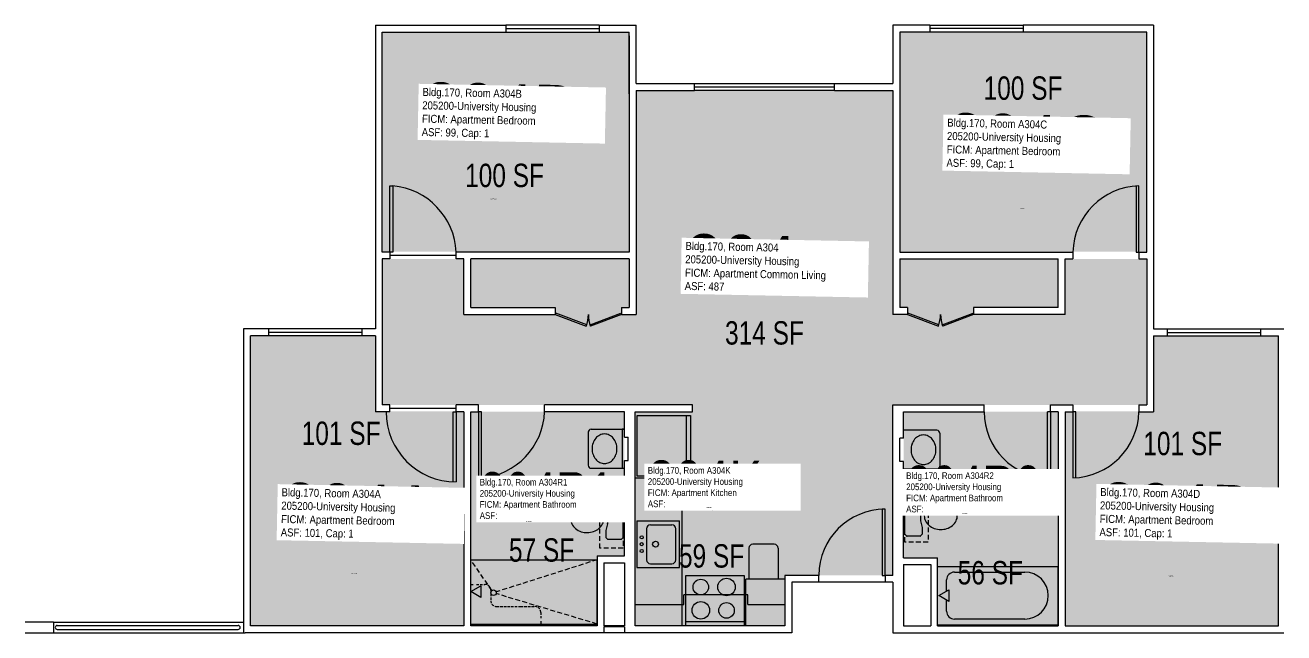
# Model space of a CAD drawing. Header units: inches. Extents: x -54 to 1654, y -88 to 674.
# Drawn here: x 602 to 1249, y 326 to 638 of the extents above; entities that cross this region are included whole.
import ezdxf
from ezdxf.enums import TextEntityAlignment as Align

# ---------------------------------------------------------------- set-up
doc = ezdxf.new("R2010")
doc.units = ezdxf.units.IN
doc.header["$LTSCALE"] = 10
doc.header["$MEASUREMENT"] = 0
doc.linetypes.add('DASHED2', pattern=[0.375, 0.25, -0.125])
doc.layers.get('0').update_dxf_attribs({"linetype": 'CONTINUOUS'})
for name, color, linetype in [('A-DOOR', 2, 'CONTINUOUS'), ('A-FLOR', 3, 'CONTINUOUS'), ('A-GLAZ', 1, 'CONTINUOUS'), ('A-IDEN-RNUM', 7, 'CONTINUOUS'), ('A-IDEN-SNUM', 4, 'CONTINUOUS'), ('A-IDEN-VNUM', 4, 'CONTINUOUS'), ('A-WALL', 5, 'CONTINUOUS'), ('AREA-TEXT', 3, 'CONTINUOUS'), ('Rooms-Category-Color', 7, 'CONTINUOUS'), ('Rooms-College-Color', 7, 'CONTINUOUS'), ('Rooms-Department-Color', 7, 'CONTINUOUS'), ('Rooms-Division-Color', 7, 'CONTINUOUS'), ('Rooms-Information', 7, 'CONTINUOUS')]:
    doc.layers.add(name, color=color, linetype=linetype)
doc.styles.add('CP_AREA', font='arial.ttf', dxfattribs={"height": 15})
doc.styles.add('CP_ROOMSNUMBER', font='arial.ttf', dxfattribs={"height": 1})
doc.styles.add('CP_ROOMVNUMBER', font='arial.ttf', dxfattribs={"width": 0.85, "height": 0.075})

msp = doc.modelspace()

# ---------------------------------------------------------------- hatches: boundary and pattern name
at = {"layer": 'Rooms-Category-Color', "true_color": 0x728ef3}
for points in [[(912.5, 521.68), (785.5, 521.68), (785.5, 634.68), (912.5, 634.68)], [(1051.5, 634.68), (1051.5, 521.68), (1178.5, 521.68), (1178.5, 634.68)], [(1178.5, 518), (1178.5, 443), (1048, 443), (1048, 355.5), (992.5, 355.5), (992.5, 439.5), (944.99, 439.5), (944.99, 443), (785.5, 443), (785.5, 518), (827.5, 518), (827.5, 489.5), (874.5, 489.5), (874.5, 493), (831, 493), (831, 518), (912.5, 518), (912.5, 493), (908.5, 493), (908.5, 489.5), (916, 489.5), (916, 604.5), (1048, 604.5), (1048, 489.5), (1055.5, 489.5), (1055.5, 493), (1051.5, 493), (1051.5, 518), (1133, 518), (1133, 493), (1089.5, 493), (1089.5, 489.5), (1136.5, 489.5), (1136.5, 518)], [(827.5, 329.68), (717.75, 329.68), (717.75, 478.68), (782, 478.68), (782, 439.68), (827.5, 439.68)], [(1182, 478.68), (1182, 439.68), (1136.5, 439.68), (1136.5, 329.5), (1246.25, 329.5), (1246.25, 478.68)], [(831, 439.5), (910, 439.5), (910, 365.5), (896, 365.5), (896, 329.5), (831, 329.5), (831, 439.5)], [(915.5, 439.5), (992.5, 439.5), (992.5, 329.5), (915.5, 329.5)], [(1133, 439.5), (1053.5, 439.5), (1053.5, 364.5), (1071, 364.5), (1071, 329.5), (1133, 329.5)]]:
    msp.add_hatch(color=171, dxfattribs=at).paths.add_polyline_path(points)
at = {"layer": 'Rooms-College-Color', "true_color": 0xadadad}
for points in [[(912.5, 521.68), (785.5, 521.68), (785.5, 634.68), (912.5, 634.68)], [(1051.5, 634.68), (1051.5, 521.68), (1178.5, 521.68), (1178.5, 634.68)], [(1178.5, 518), (1178.5, 443), (1048, 443), (1048, 355.5), (992.5, 355.5), (992.5, 439.5), (944.99, 439.5), (944.99, 443), (785.5, 443), (785.5, 518), (827.5, 518), (827.5, 489.5), (874.5, 489.5), (874.5, 493), (831, 493), (831, 518), (912.5, 518), (912.5, 493), (908.5, 493), (908.5, 489.5), (916, 489.5), (916, 604.5), (1048, 604.5), (1048, 489.5), (1055.5, 489.5), (1055.5, 493), (1051.5, 493), (1051.5, 518), (1133, 518), (1133, 493), (1089.5, 493), (1089.5, 489.5), (1136.5, 489.5), (1136.5, 518)], [(827.5, 329.68), (717.75, 329.68), (717.75, 478.68), (782, 478.68), (782, 439.68), (827.5, 439.68)], [(1182, 478.68), (1182, 439.68), (1136.5, 439.68), (1136.5, 329.5), (1246.25, 329.5), (1246.25, 478.68)], [(831, 439.5), (910, 439.5), (910, 365.5), (896, 365.5), (896, 329.5), (831, 329.5), (831, 439.5)], [(915.5, 439.5), (992.5, 439.5), (992.5, 329.5), (915.5, 329.5)], [(1133, 439.5), (1053.5, 439.5), (1053.5, 364.5), (1071, 364.5), (1071, 329.5), (1133, 329.5)]]:
    msp.add_hatch(color=253, dxfattribs=at).paths.add_polyline_path(points)
at = {"layer": 'Rooms-Department-Color', "true_color": 0x604aed}
for points in [[(912.5, 521.68), (785.5, 521.68), (785.5, 634.68), (912.5, 634.68)], [(1051.5, 634.68), (1051.5, 521.68), (1178.5, 521.68), (1178.5, 634.68)], [(1178.5, 518), (1178.5, 443), (1048, 443), (1048, 355.5), (992.5, 355.5), (992.5, 439.5), (944.99, 439.5), (944.99, 443), (785.5, 443), (785.5, 518), (827.5, 518), (827.5, 489.5), (874.5, 489.5), (874.5, 493), (831, 493), (831, 518), (912.5, 518), (912.5, 493), (908.5, 493), (908.5, 489.5), (916, 489.5), (916, 604.5), (1048, 604.5), (1048, 489.5), (1055.5, 489.5), (1055.5, 493), (1051.5, 493), (1051.5, 518), (1133, 518), (1133, 493), (1089.5, 493), (1089.5, 489.5), (1136.5, 489.5), (1136.5, 518)], [(827.5, 329.68), (717.75, 329.68), (717.75, 478.68), (782, 478.68), (782, 439.68), (827.5, 439.68)], [(1182, 478.68), (1182, 439.68), (1136.5, 439.68), (1136.5, 329.5), (1246.25, 329.5), (1246.25, 478.68)], [(831, 439.5), (910, 439.5), (910, 365.5), (896, 365.5), (896, 329.5), (831, 329.5), (831, 439.5)], [(915.5, 439.5), (992.5, 439.5), (992.5, 329.5), (915.5, 329.5)], [(1133, 439.5), (1053.5, 439.5), (1053.5, 364.5), (1071, 364.5), (1071, 329.5), (1133, 329.5)]]:
    msp.add_hatch(color=173, dxfattribs=at).paths.add_polyline_path(points)
at = {"layer": 'Rooms-Division-Color', "true_color": 0x604aed}
for points in [[(912.5, 521.68), (785.5, 521.68), (785.5, 634.68), (912.5, 634.68)], [(1051.5, 634.68), (1051.5, 521.68), (1178.5, 521.68), (1178.5, 634.68)], [(1178.5, 518), (1178.5, 443), (1048, 443), (1048, 355.5), (992.5, 355.5), (992.5, 439.5), (944.99, 439.5), (944.99, 443), (785.5, 443), (785.5, 518), (827.5, 518), (827.5, 489.5), (874.5, 489.5), (874.5, 493), (831, 493), (831, 518), (912.5, 518), (912.5, 493), (908.5, 493), (908.5, 489.5), (916, 489.5), (916, 604.5), (1048, 604.5), (1048, 489.5), (1055.5, 489.5), (1055.5, 493), (1051.5, 493), (1051.5, 518), (1133, 518), (1133, 493), (1089.5, 493), (1089.5, 489.5), (1136.5, 489.5), (1136.5, 518)], [(827.5, 329.68), (717.75, 329.68), (717.75, 478.68), (782, 478.68), (782, 439.68), (827.5, 439.68)], [(1182, 478.68), (1182, 439.68), (1136.5, 439.68), (1136.5, 329.5), (1246.25, 329.5), (1246.25, 478.68)], [(831, 439.5), (910, 439.5), (910, 365.5), (896, 365.5), (896, 329.5), (831, 329.5), (831, 439.5)], [(915.5, 439.5), (992.5, 439.5), (992.5, 329.5), (915.5, 329.5)], [(1133, 439.5), (1053.5, 439.5), (1053.5, 364.5), (1071, 364.5), (1071, 329.5), (1133, 329.5)]]:
    msp.add_hatch(color=173, dxfattribs=at).paths.add_polyline_path(points)

# ---------------------------------------------------------------- linework, layer by layer
for p, q in [((916.5, 406.5), (916.5, 437.5)), ((916.5, 437.5), (944, 437.5)), ((941.75, 437.5), (941.75, 406.5)), ((944, 437.5), (944, 406.5)), ((891.39, 429), (891.39, 412)), ((892.89, 430.5), (910.01, 430.5)), ((1070.63, 430), (1053.5, 430)), ((1072.13, 428.5), (1072.13, 411.5)), ((892.89, 410.5), (910.01, 410.5)), ((1070.63, 410), (1053.5, 410)), ((915.5, 405.5), (939.5, 405.5)), ((944, 406.5), (916.5, 406.5)), ((939.5, 405.5), (939.5, 329.5)), ((955.5, 404), (939.5, 404)), ((957.5, 391), (957.5, 402)), ((901.38, 395), (900.5, 394.12)), ((908.38, 395), (901.38, 395)), ((909.25, 394.12), (908.38, 395)), ((1054.13, 376.59), (1054.13, 395.41)), ((1054.25, 395.71), (1055, 396.46)), ((1055.3, 396.59), (1062.13, 396.59)), ((1062.13, 396.59), (1063, 395.71)), ((1063.13, 395.41), (1063.13, 392.15)), ((900.38, 393.83), (900.38, 390.5)), ((900.38, 390.5), (901.36, 387.06)), ((909.38, 375), (909.38, 393.83)), ((955.5, 389), (939.5, 389)), ((1062.13, 388.53), (1062.13, 383.65)), ((1063.11, 392.03), (1062.14, 388.64)), ((901.36, 381.94), (900.38, 378.5)), ((901.38, 386.94), (901.38, 382.06)), ((916.4, 383.46), (938.4, 383.46)), ((916.4, 383.46), (916.4, 359.46)), ((938.4, 359.46), (938.4, 383.46)), ((1062.14, 383.53), (1063.11, 380.14)), ((900.38, 378.5), (900.38, 375)), ((921.4, 379.46), (921.4, 363.46)), ((923.4, 381.46), (934.4, 381.46)), ((936.4, 363.46), (936.4, 379.46)), ((1055, 375.71), (1054.13, 376.59)), ((1061.95, 375.59), (1055.3, 375.59)), ((1063.13, 376.59), (1062.25, 375.71)), ((1063.13, 380.03), (1063.13, 376.59)), ((900.38, 375), (901.25, 374.12)), ((901.55, 374), (908.2, 374)), ((908.5, 374.12), (909.38, 375)), ((974, 369.5), (974, 353.5)), ((987, 371.5), (976, 371.5)), ((989, 369.5), (989, 353.5)), ((831, 330.5), (831, 363.5)), ((831, 363.5), (896, 363.5)), ((896, 330.5), (896, 363.5)), ((916.4, 359.46), (938.4, 359.46)), ((923.4, 361.46), (934.4, 361.46)), ((1071, 330.12), (1071, 360.12)), ((1071, 360.12), (1133, 360.12)), ((1079.66, 357.17), (1115.81, 357.17)), ((1133, 330.12), (1133, 360.12)), ((831, 347.13), (836.2, 350.13)), ((836.2, 350.13), (836.2, 344.13)), ((941.5, 329.5), (941.5, 355.5)), ((941.5, 355.5), (971.5, 355.5)), ((971.5, 355.5), (971.5, 329.5)), ((992.5, 353.5), (972.5, 353.5)), ((1075.64, 347.44), (1075.64, 353.16)), ((836.2, 344.13), (831, 347.13)), ((973.5, 345.5), (940.57, 345.5)), ((940.57, 340.57), (940.57, 345.5)), ((973.5, 340.57), (973.5, 345.5)), ((1071.63, 345.12), (1076.82, 348.12)), ((1076.82, 342.12), (1071.63, 345.12)), ((1076.82, 348.12), (1076.82, 342.12)), ((915.5, 340.57), (940.57, 340.57)), ((973.5, 340.57), (992.5, 340.57)), ((1075.64, 337.09), (1075.64, 342.81)), ((831, 330.5), (896, 330.5)), ((971.5, 331.58), (941.5, 331.58)), ((1071, 330.12), (1133, 330.12)), ((1115.81, 333.07), (1079.66, 333.07))]:
    msp.add_line(p, q)
at = {"linetype": 'DASHED2'}
for p, q in [((1054.13, 372.62), (1054.13, 402.62)), ((1054.13, 402.62), (1066.13, 402.62)), ((1066.13, 402.62), (1066.13, 372.62)), ((897.38, 369.41), (897.38, 399.41)), ((897.38, 399.41), (909.38, 399.41)), ((909.38, 399.41), (909.38, 369.41)), ((909.38, 369.41), (897.38, 369.41)), ((1066.13, 372.62), (1054.13, 372.62)), ((841.91, 347.7), (831, 363.5)), ((896, 363.5), (844.09, 347.01)), ((896, 330.5), (844.09, 346.12))]:
    msp.add_line(p, q, dxfattribs=at)
at = {"linetype": 'DASHED2', "ltscale": 0.5}
for p, q in [((831, 350.87), (832.5, 350.87)), ((834, 350.87), (838.33, 350.87)), ((841.33, 347.87), (841.33, 342.5)), ((844.33, 339.5), (856.67, 339.5)), ((856.67, 339.5), (864, 339.5)), ((867, 336.5), (867, 333.5)), ((867, 332), (867, 330.5))]:
    msp.add_line(p, q, dxfattribs=at)
at = {"linetype": 'Continuous'}
msp.add_line((972.5, 329.5), (972.5, 353.5), dxfattribs=at)
for centre, radius in [((918.9, 375), 0.791), ((918.9, 371.5), 0.791), ((918.9, 368), 0.791), ((926.03, 371.5), 1.5), ((949.28, 349.5), 4), ((962.5, 349.5), 4.5), ((842.75, 346.57), 1.41), ((949.28, 337.51), 4.5), ((962.5, 337.51), 4)]:
    msp.add_circle(centre, radius)
for centre, radius, start, end in [((892.89, 429), 1.5, 90, 180), ((900.31, 421.63), 6.59, 116.19159, 139.89909), ((899.79, 422.68), 5.42, 90, 116.19159), ((899.79, 422.68), 5.42, 63.80841, 90), ((899.27, 421.63), 6.59, 40.10091, 63.80841), ((1064.24, 421.13), 6.59, 116.19159, 139.89909), ((1063.73, 422.18), 5.42, 90, 116.19159), ((1063.73, 422.18), 5.42, 63.80841, 90), ((1063.21, 421.13), 6.59, 40.10091, 63.80841), ((1070.63, 428.5), 1.5, 0, 90), ((902.39, 420.5), 9, 160.77064, 180), ((901.12, 420.94), 7.65, 139.89909, 160.77064), ((898.46, 420.94), 7.65, 19.22936, 40.10091), ((897.19, 420.5), 9, 0, 19.22936), ((1066.33, 420), 9, 160.77064, 180), ((1065.05, 420.44), 7.65, 139.89909, 160.77064), ((1062.4, 420.44), 7.65, 19.22936, 40.10091), ((1061.12, 420), 9, 0, 19.22936), ((902.39, 420.5), 9, 180, 199.22936), ((901.12, 420.06), 7.65, 199.22936, 220.10091), ((900.31, 419.37), 6.59, 220.10091, 243.80841), ((899.27, 419.37), 6.59, 296.19159, 319.89909), ((898.46, 420.06), 7.65, 319.89909, 340.77064), ((897.19, 420.5), 9, 340.77064, 0), ((1066.33, 420), 9, 180, 199.22936), ((1065.05, 419.56), 7.65, 199.22936, 220.10091), ((1064.24, 418.87), 6.59, 220.10091, 243.80841), ((1063.21, 418.87), 6.59, 296.19159, 319.89909), ((1062.4, 419.56), 7.65, 319.89909, 340.77064), ((1061.12, 420), 9, 340.77064, 0), ((892.89, 412), 1.5, 180, 270), ((899.79, 418.32), 5.42, 243.80841, 270), ((899.79, 418.32), 5.42, 270, 296.19159), ((1063.73, 417.82), 5.42, 243.80841, 270), ((1063.73, 417.82), 5.42, 270, 296.19159), ((1070.63, 411.5), 1.5, 270, 0), ((955.5, 402), 2, 0, 90), ((1054.54, 395.41), 0.418, 135, 180), ((1055.3, 396.17), 0.418, 90, 135), ((1062.71, 395.41), 0.418, 0, 45), ((889.48, 383.84), 7.26, 129.47246, 153.29881), ((890.33, 382.82), 8.59, 108.83538, 129.47246), ((890.88, 381.21), 10.29, 90, 108.83538), ((890.88, 381.21), 10.29, 71.16462, 90), ((891.42, 382.82), 8.59, 50.52754, 71.16462), ((892.27, 383.84), 7.26, 26.70119, 50.52754), ((900.79, 393.83), 0.418, 135, 180), ((908.96, 393.83), 0.418, 0, 45), ((955.5, 391), 2, 270, 0), ((1062.54, 388.53), 0.418, 164.0546, 180), ((1069.93, 386.09), 5.8, 153.29881, 180), ((1071.23, 385.43), 7.26, 129.47246, 153.29881), ((1072.08, 384.41), 8.59, 108.83538, 129.47246), ((1072.63, 382.79), 10.29, 90, 108.83538), ((1072.63, 382.79), 10.29, 71.16462, 90), ((1073.17, 384.41), 8.59, 50.52754, 71.16462), ((1074.02, 385.43), 7.26, 26.70119, 50.52754), ((1075.32, 386.09), 5.8, 0, 26.70119), ((888.18, 384.5), 5.8, 153.29881, 180), ((888.18, 384.5), 5.8, 180, 206.70119), ((889.48, 385.16), 7.26, 206.70119, 230.52754), ((892.27, 385.16), 7.26, 309.47246, 333.29881), ((893.57, 384.5), 5.8, 0, 26.70119), ((893.57, 384.5), 5.8, 333.29881, 0), ((900.96, 386.94), 0.418, 0, 15.9454), ((900.96, 382.06), 0.418, 344.0546, 0), ((1062.54, 383.65), 0.418, 180, 195.9454), ((1069.93, 386.09), 5.8, 180, 206.70119), ((1071.23, 386.74), 7.26, 206.70119, 230.52754), ((1074.02, 386.74), 7.26, 309.47246, 333.29881), ((1075.32, 386.09), 5.8, 333.29881, 0), ((890.86, 386.83), 9.43, 230.52754, 251.16462), ((890.36, 385.36), 7.87, 251.16462, 273.77544), ((890.88, 387.79), 10.29, 270, 288.83538), ((891.42, 386.18), 8.59, 288.83538, 309.47246), ((923.4, 379.46), 2, 90, 180), ((934.4, 379.46), 2, 0, 90), ((1055.3, 376), 0.418, 225, 270), ((1061.95, 376), 0.418, 270, 315), ((1062.71, 380.03), 0.418, 0, 15.9454), ((1072.08, 387.77), 8.59, 230.52754, 251.16462), ((1072.63, 389.38), 10.29, 251.16462, 270), ((1073.14, 386.94), 7.87, 266.22456, 288.83538), ((1072.64, 388.42), 9.43, 288.83538, 309.47246), ((901.55, 374.42), 0.418, 225, 270), ((908.2, 374.42), 0.418, 270, 315), ((976, 369.5), 2, 90, 180), ((987, 369.5), 2, 0, 90), ((923.4, 363.46), 2, 180, 270), ((934.4, 363.46), 2, 270, 0), ((1079.66, 353.16), 4.02, 90, 180), ((1115.81, 345.12), 12.05, 270, 90), ((1079.66, 337.09), 4.02, 180, 270)]:
    msp.add_arc(centre, radius, start, end)
at = {"linetype": 'DASHED2', "ltscale": 0.5}
for centre, start, end in [((838.33, 347.87), 0, 90), ((844.33, 342.5), 180, 270), ((864, 336.5), 0, 90)]:
    msp.add_arc(centre, 3, start, end, dxfattribs=at)
at = {"layer": 'A-DOOR'}
for p, q in [((789.5, 521.5), (789.5, 555.5)), ((789.5, 555.5), (791, 555.5)), ((791, 555.5), (791, 521.5)), ((1173, 555.5), (1173, 521.5)), ((1174.5, 521.5), (1174.5, 555.5)), ((791, 521.5), (789.5, 521.5)), ((823.5, 519.75), (789.5, 519.75)), ((1173, 521.5), (1174.5, 521.5)), ((874.75, 490.16), (874.5, 489.5)), ((874.5, 489.5), (890.37, 483.41)), ((890.63, 484.08), (874.75, 490.16)), ((892.37, 484.08), (908.25, 490.16)), ((908.5, 489.5), (892.63, 483.41)), ((908.25, 490.16), (908.5, 489.5)), ((1055.75, 490.16), (1055.5, 489.5)), ((1055.5, 489.5), (1071.37, 483.41)), ((1071.63, 484.08), (1055.75, 490.16)), ((1073.37, 484.08), (1089.25, 490.16)), ((1089.5, 489.5), (1073.63, 483.41)), ((1089.25, 490.16), (1089.5, 489.5)), ((890.37, 483.41), (890.63, 484.08)), ((892.63, 483.41), (892.37, 484.08)), ((1071.37, 483.41), (1071.63, 484.08)), ((1073.63, 483.41), (1073.37, 484.08)), ((823.5, 441.25), (789.5, 441.25)), ((822, 439.5), (823.5, 439.5)), ((822, 403.5), (822, 439.5)), ((823.5, 439.5), (823.5, 403.5)), ((835, 439.5), (835, 405.5)), ((836.5, 439.5), (835, 439.5)), ((836.5, 405.5), (836.5, 439.5)), ((1127.5, 405.5), (1127.5, 439.5)), ((1129, 439.5), (1127.5, 439.5)), ((1129, 439.5), (1129, 405.5)), ((1140.5, 439.5), (1140.5, 405.5)), ((1142, 439.5), (1140.5, 439.5)), ((1142, 405.5), (1142, 439.5)), ((836.5, 405.5), (835, 405.5)), ((1129, 405.5), (1127.5, 405.5)), ((1044, 389.5), (1042.5, 389.5)), ((1042.5, 389.5), (1042.5, 355.5)), ((1044, 355.5), (1044, 389.5)), ((1044, 352), (1010, 352)), ((1042.5, 355.5), (1044, 355.5))]:
    msp.add_line(p, q, dxfattribs=at)
for centre, radius, start, end in [((787.86, 519.97), 35.67, 2.4645, 84.95117), ((1175.46, 520.54), 34.97, 91.57576, 178.42424), ((874.5, 489.5), 17, 339.02254, 0), ((908.5, 489.5), 17, 180, 200.97746), ((1055.5, 489.5), 17, 339.02254, 0), ((1089.5, 489.5), 17, 180, 200.97746), ((823.5, 439.5), 36, 180, 270), ((833.4, 441), 35.64, 274.99827, 357.58607), ((1128.73, 439.23), 33.73, 179.48339, 269.18088), ((1139.54, 440.46), 34.97, 271.57576, 358.42424), ((1044, 355.5), 34, 90, 180)]:
    msp.add_arc(centre, radius, start, end, dxfattribs=at)
at = {"layer": 'A-FLOR'}
for p, q in [((618.5, 329.75), (711.51, 329.75)), ((618.5, 327.75), (711.5, 327.75))]:
    msp.add_line(p, q, dxfattribs=at)
at = {"layer": 'A-FLOR', "extrusion": (0.000102452, -1.21952e-15, 1)}
msp.add_arc((618.5, 328.75, 0.06), 1, 90, 270, dxfattribs=at)
at = {"layer": 'A-FLOR', "extrusion": (-0.000102452, -5.99643e-11, 1)}
msp.add_arc((711.5, 328.75, -0.07), 1, 270.00003, 90.00003, dxfattribs=at)
at = {"layer": 'A-GLAZ'}
for p, q in [((897, 638), (849, 638)), ((849, 636.25), (897, 636.25)), ((849, 634.5), (897, 634.5)), ((1067, 638), (1115, 638)), ((1115, 636.25), (1067, 636.25)), ((1115, 634.5), (1067, 634.5)), ((946, 608), (1018, 608)), ((1018, 606.25), (946, 606.25)), ((1018, 604.5), (946, 604.5)), ((775, 482), (727, 482)), ((775, 480.25), (727, 480.25)), ((1189, 482), (1237, 482)), ((1189, 480.25), (1237, 480.25)), ((775, 478.5), (727, 478.5)), ((1189, 478.5), (1237, 478.5))]:
    msp.add_line(p, q, dxfattribs=at)
at = {"layer": 'A-WALL'}
for p, q in [((782, 638), (849, 638)), ((782, 638), (782, 482)), ((785.5, 521.5), (785.5, 634.5)), ((785.5, 634.5), (849, 634.5)), ((849, 638), (849, 634.5)), ((897, 638), (916, 638)), ((897, 638), (897, 634.5)), ((897, 634.5), (912.5, 634.5)), ((912.5, 602.75), (912.5, 634.5)), ((916, 608), (916, 638)), ((1048, 638), (1048, 608)), ((1067, 638), (1048, 638)), ((1051.5, 634.5), (1051.5, 602.75)), ((1067, 634.5), (1051.5, 634.5)), ((1067, 638), (1067, 634.5)), ((1115, 638), (1115, 634.5)), ((1182, 638), (1115, 638)), ((1178.5, 634.5), (1115, 634.5)), ((1178.5, 521.5), (1178.5, 634.5)), ((1182, 638), (1182, 482)), ((912.5, 632.5), (912.5, 602.75)), ((912.5, 602.75), (912.5, 521.5)), ((916, 608), (946, 608)), ((916, 604.5), (916, 489.5)), ((916, 604.5), (946, 604.5)), ((946, 604.5), (946, 608)), ((1018, 604.5), (1018, 608)), ((1018, 608), (1048, 608)), ((1018, 604.5), (1048, 604.5)), ((1048, 604.5), (1048, 489.5)), ((1051.5, 602.75), (1051.5, 521.5)), ((789.5, 521.5), (785.5, 521.5)), ((789.5, 518), (785.5, 518)), ((785.5, 518), (785.5, 482)), ((789.5, 521.5), (789.5, 518)), ((912.5, 521.5), (823.5, 521.5)), ((823.5, 518), (823.5, 521.5)), ((827.5, 518), (823.5, 518)), ((827.5, 489.5), (827.5, 518)), ((912.5, 518), (831, 518)), ((831, 493), (831, 518)), ((912.5, 518), (912.5, 493)), ((1051.5, 521.5), (1140.5, 521.5)), ((1051.5, 518), (1133, 518)), ((1051.5, 518), (1051.5, 493)), ((1133, 493), (1133, 518)), ((1136.5, 489.5), (1136.5, 518)), ((1136.5, 518), (1140.5, 518)), ((1140.5, 521.5), (1140.5, 518)), ((1174.5, 521.5), (1174.5, 518)), ((1174.5, 521.5), (1178.5, 521.5)), ((1174.5, 518), (1178.5, 518)), ((1178.5, 518), (1178.5, 482.5)), ((831, 493), (874.5, 493)), ((874.5, 493), (874.5, 489.5)), ((908.5, 493), (908.5, 489.5)), ((908.5, 493), (912.5, 493)), ((1055.5, 493), (1051.5, 493)), ((1055.5, 493), (1055.5, 489.5)), ((1133, 493), (1089.5, 493)), ((1089.5, 493), (1089.5, 489.5)), ((827.5, 489.5), (874.5, 489.5)), ((908.5, 489.5), (916, 489.5)), ((1055.5, 489.5), (1048, 489.5)), ((1136.5, 489.5), (1089.5, 489.5)), ((715, 482), (714.25, 482)), ((714.25, 482), (714.25, 326)), ((727, 482), (715, 482)), ((727, 482), (727, 478.5)), ((782, 482), (775, 482)), ((775, 482), (775, 478.5)), ((785.5, 482.5), (785.5, 443)), ((1178.5, 482.5), (1178.5, 443)), ((1182, 482), (1189, 482)), ((1189, 482), (1189, 478.5)), ((1237, 482), (1249, 482)), ((1237, 482), (1237, 478.5)), ((727, 478.5), (717.75, 478.5)), ((717.75, 329.5), (717.75, 478.5)), ((782, 478.5), (775, 478.5)), ((782, 478.5), (782, 439.5)), ((1182, 478.5), (1182, 439.5)), ((1182, 478.5), (1189, 478.5)), ((1237, 478.5), (1246.25, 478.5)), ((1246.25, 329.5), (1246.25, 478.5)), ((789.5, 443), (785.5, 443)), ((789.5, 439.5), (789.5, 443)), ((835, 443), (823.5, 443)), ((823.5, 439.5), (823.5, 443)), ((823.5, 439.5), (823.5, 443)), ((835, 439.5), (835, 443)), ((915.5, 443), (869, 443)), ((869, 439.5), (869, 443)), ((944.99, 443), (915.5, 443)), ((944.99, 439.5), (944.99, 443)), ((1048, 355.5), (1048, 443)), ((1048, 443), (1095, 443)), ((1095, 439.5), (1095, 443)), ((1129, 439.5), (1129, 443)), ((1129, 439.5), (1129, 443)), ((1129, 443), (1140.5, 443)), ((1140.5, 443), (1140.5, 439.5)), ((1174.5, 443), (1178.5, 443)), ((1174.5, 443), (1174.5, 439.5)), ((789.5, 439.5), (782, 439.5)), ((827.5, 439.5), (823.5, 439.5)), ((827.5, 439.5), (827.5, 329.5)), ((831, 329.5), (831, 439.5)), ((831, 439.5), (835, 439.5)), ((910, 439.5), (869, 439.5)), ((892.38, 439.5), (873, 439.5)), ((910, 426.5), (910, 439.5)), ((915.5, 439.5), (944.99, 439.5)), ((915.5, 329.5), (915.5, 439.5)), ((1053.5, 439.5), (1095, 439.5)), ((1053.5, 426), (1053.5, 439.5)), ((1133, 439.5), (1129, 439.5)), ((1133, 439.5), (1133, 329.5)), ((1136.5, 439.5), (1136.5, 329.5)), ((1136.5, 439.5), (1140.5, 439.5)), ((1174.5, 439.5), (1182, 439.5)), ((910, 430.5), (908.89, 430.5)), ((908.89, 430.5), (908.89, 410.5)), ((910, 426.5), (912.01, 426.5)), ((912.01, 414.5), (912.01, 426.5)), ((1051.5, 414), (1051.5, 426)), ((1053.5, 426), (1051.5, 426)), ((910, 365.5), (910, 414.5)), ((910, 414.5), (912.01, 414.5)), ((908.89, 410.5), (910, 410.5)), ((1053.5, 414), (1051.5, 414)), ((1053.5, 364.5), (1053.5, 414)), ((896, 365.5), (910, 365.5)), ((896, 365.5), (896, 329.5)), ((1053.5, 364.5), (1071, 364.5)), ((1071, 329.5), (1071, 364.5)), ((899.5, 362), (899.5, 329.5)), ((899.5, 362), (910, 362)), ((910, 362), (910, 329.5)), ((1053.5, 361), (1053.5, 329.5)), ((1053.5, 361), (1067.5, 361)), ((1067.5, 361), (1067.5, 329.5)), ((992.5, 355.5), (992.5, 329.5)), ((1010, 355.5), (992.5, 355.5)), ((996, 352), (996, 326)), ((1010, 352), (996, 352)), ((1010, 352), (1010, 355.5)), ((1048, 355.5), (1044, 355.5)), ((1044, 355.5), (1044, 352)), ((1048, 352), (1044, 352)), ((1048, 352), (1048, 326)), ((616.5, 331.5), (602, 331.5)), ((616.5, 331.5), (616.5, 326)), ((616.5, 331.5), (714.25, 331.5)), ((602, 326), (616.5, 326)), ((616.5, 326), (714.25, 326)), ((714.25, 326), (715, 326)), ((899.5, 326), (715, 326)), ((827.5, 329.5), (717.75, 329.5)), ((896, 329.5), (831, 329.5)), ((910, 329.5), (899.5, 329.5)), ((910, 329), (899.5, 329)), ((899.5, 329), (899.5, 326)), ((910, 326), (899.5, 326)), ((910, 329), (910, 326)), ((996, 326), (910, 326)), ((992.5, 329.5), (915.5, 329.5)), ((1048, 326), (1249, 326)), ((1053.5, 329.5), (1067.5, 329.5)), ((1071, 329.5), (1133, 329.5)), ((1136.5, 329.5), (1246.25, 329.5))]:
    msp.add_line(p, q, dxfattribs=at)

# ---------------------------------------------------------------- texts
at = {"layer": 'A-IDEN-RNUM', "style": 'CP_ROOMSNUMBER'}
for s, rotation, p in [('0304-B0', 358.9, (841.28, 548.54)), ('0304-C0', 358.9, (1113.07, 543.8)), ('0304-00', 358.9, (969.84, 483.61)), ('0304-A0', 358.86725, (769.45, 356.25)), ('0304-D0', 358.9, (1189.49, 354.95))]:
    msp.add_text(s, height=0.36, rotation=rotation, dxfattribs=at).set_placement(p)
for s, p in [('0304-K0', (951.74, 390.25)), ('0304-R1', (859.62, 383.07)), ('0304-R2', (1083.5, 387.09))]:
    msp.add_text(s, height=0.36, dxfattribs=at).set_placement(p)
at = {"layer": 'A-IDEN-SNUM', "style": 'CP_ROOMSNUMBER'}
for s, rotation, p in [('1700A304B0', 358.9, (841.28, 548.54)), ('1700A304C0', 358.9, (1113.07, 543.8)), ('1700A30400', 358.9, (969.84, 483.61)), ('1700A304A0', 358.86725, (769.45, 356.25)), ('1700A304D0', 358.9, (1189.49, 354.95))]:
    msp.add_text(s, height=0.36, rotation=rotation, dxfattribs=at).set_placement(p)
for s, p in [('1700A304K0', (951.74, 390.25)), ('1700A304R1', (859.62, 383.07)), ('1700A304R2', (1083.5, 387.09))]:
    msp.add_text(s, height=0.36, dxfattribs=at).set_placement(p)
at = {"layer": 'A-IDEN-VNUM', "style": 'CP_ROOMVNUMBER', "width": 0.85}
for s, rotation, p in [('304B', 358.86725, (805.78, 579.88)), ('304C', 358.86725, (1075.51, 564.11)), ('304', 358.86725, (940.98, 502.02)), ('304A', 358.8713, (733.33, 374.32)), ('304D', 358.86725, (1154.14, 374.44))]:
    msp.add_text(s, height=28.8, rotation=rotation, dxfattribs=at).set_placement(p)
at = {"layer": 'A-IDEN-VNUM', "style": 'CP_ROOMVNUMBER'}
for s, width, p in [('304K', 0.75, (922.04, 390.46)), ('304R1', 0.7, (835.65, 384.43)), ('304R2', 0.7, (1054.83, 387.77))]:
    msp.add_text(s, height=24, dxfattribs=dict(at, width=width)).set_placement(p)
at = {"layer": 'AREA-TEXT', "style": 'CP_AREA', "width": 0.75}
for s, p in [('100 SF', (1114.9, 605.7)), ('100 SF', (848.4, 560.87)), ('314 SF', (982, 480)), ('101 SF', (764.38, 428.46)), ('101 SF', (1196.97, 423.21)), ('57 SF', (867.43, 368.52)), ('59 SF', (954.82, 365.47)), ('56 SF', (1098.09, 356.84))]:
    msp.add_text(s, height=12, dxfattribs=at).set_placement(p, align=Align.MIDDLE_CENTER)

# ---------------------------------------------------------------- next in the draw order: texts
at = {"layer": 'Rooms-Information', "char_height": 4.1143, "width": 92.16, "attachment_point": 7, "style": 'CP_ROOMVNUMBER', "bg_fill": 3, "box_fill_scale": 1.5, "bg_fill_color": 256, "bg_fill_true_color": 13158600, "bg_fill_transparency": 0}
for s, insert, rotation in [('Bldg.170, Room A304B^M^J205200-University Housing^M^JFICM: Apartment Bedroom^M^JASF: 99, Cap: 1', (805.78, 579.88), 358.86725), ('Bldg.170, Room A304C^M^J205200-University Housing^M^JFICM: Apartment Bedroom^M^JASF: 99, Cap: 1', (1075.51, 564.11), 358.86725), ('Bldg.170, Room A304^M^J205200-University Housing^M^JFICM: Apartment Common Living^M^JASF: 487', (940.98, 502.02), 358.86725), ('Bldg.170, Room A304A^M^J205200-University Housing^M^JFICM: Apartment Bedroom^M^JASF: 101, Cap: 1', (733.33, 374.32), 358.8713), ('Bldg.170, Room A304D^M^J205200-University Housing^M^JFICM: Apartment Bedroom^M^JASF: 101, Cap: 1', (1154.14, 374.44), 358.86725)]:
    msp.add_mtext(s, dxfattribs=dict(at, insert=insert, rotation=rotation))
at = {"layer": 'Rooms-Information', "char_height": 3.4286, "width": 76.8, "attachment_point": 7, "style": 'CP_ROOMVNUMBER', "bg_fill": 3, "box_fill_scale": 1.5, "bg_fill_color": 256, "bg_fill_true_color": 13158600, "bg_fill_transparency": 0}
for s, insert in [('Bldg.170, Room A304K^M^J205200-University Housing^M^JFICM: Apartment Kitchen^M^JASF: ', (922.04, 390.46)), ('Bldg.170, Room A304R2^M^J205200-University Housing^M^JFICM: Apartment Bathroom^M^JASF: ', (1054.83, 387.77)), ('Bldg.170, Room A304R1^M^J205200-University Housing^M^JFICM: Apartment Bathroom^M^JASF: ', (835.65, 384.43))]:
    msp.add_mtext(s, dxfattribs=dict(at, insert=insert))

doc.saveas('drawing.dxf')
